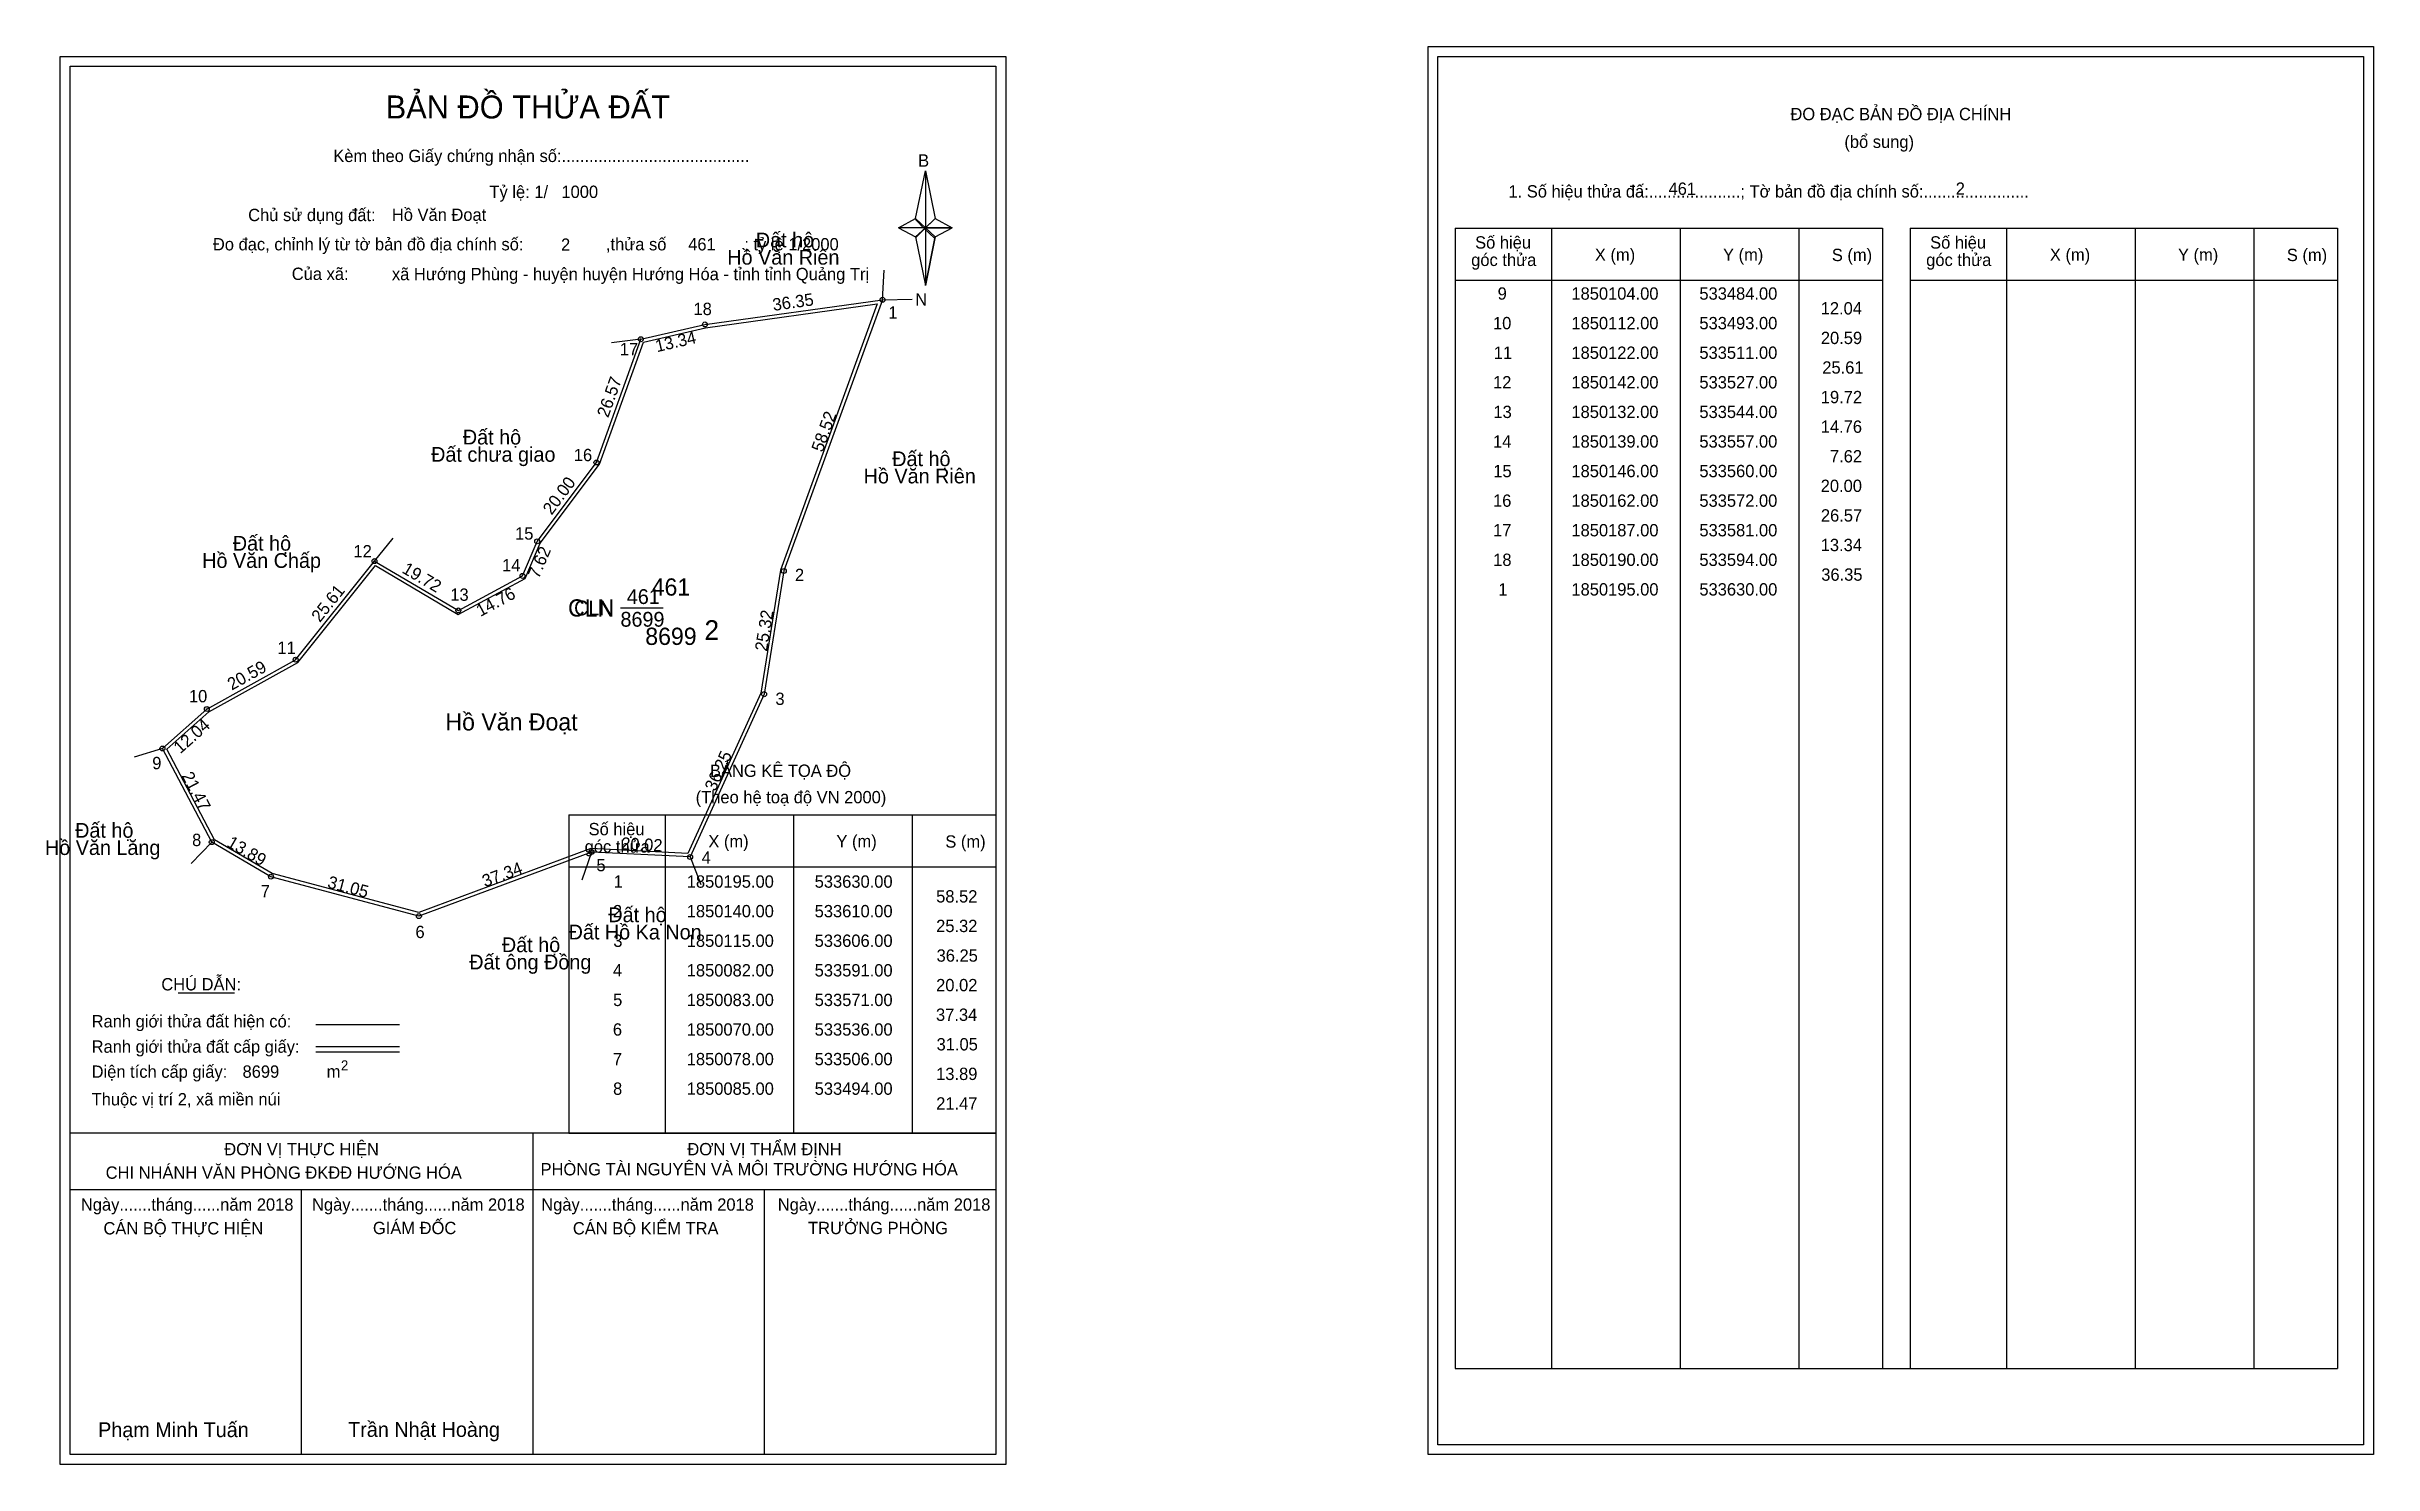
# Model space of a CAD drawing. Extents: x 533460 to 533932, y 1849959 to 1850246.
import ezdxf

# ---------------------------------------------------------------- set-up
doc = ezdxf.new("R2010")
doc.units = 0
for name, color, linetype in [('Level 1', 7, 'Continuous'), ('Level 10', 7, 'Continuous'), ('Level 11', 7, 'Continuous'), ('Level 13', 7, 'Continuous'), ('Level 2', 7, 'Continuous'), ('Level 27', 7, 'Continuous'), ('Level 3', 7, 'Continuous'), ('Level 36', 7, 'Continuous'), ('Level 4', 7, 'Continuous'), ('Level 49', 7, 'Continuous'), ('Level 5', 7, 'Continuous'), ('Level 53', 7, 'Continuous'), ('Level 55', 7, 'Continuous'), ('Level 6', 7, 'Continuous'), ('Level 63', 7, 'Continuous'), ('Level 7', 7, 'Continuous'), ('Level 9', 7, 'Continuous')]:
    doc.layers.add(name, color=color, linetype=linetype)

msp = doc.modelspace()

# ---------------------------------------------------------------- linework, layer by layer
at = {"layer": 'Level 1'}
for p, q in [((533742.62, 1850244.36), (533742.62, 1850244.36)), ((533465.3, 1850242.36), (533465.3, 1850242.36)), ((533636.72, 1850211.48), (533638.69, 1850221.12)), ((533638.69, 1850221.12), (533638.69, 1850209.6)), ((533638.69, 1850221.12), (533640.65, 1850211.48)), ((533633.27, 1850209.6), (533636.72, 1850211.48)), ((533636.72, 1850211.48), (533638.69, 1850209.6)), ((533638.54, 1850209.38), (533636.72, 1850211.26)), ((533640.51, 1850211.26), (533638.54, 1850209.38)), ((533638.54, 1850209.38), (533640.51, 1850211.26)), ((533640.65, 1850211.48), (533638.69, 1850209.6)), ((533638.69, 1850209.6), (533636.72, 1850207.76)), ((533638.54, 1850209.38), (533636.72, 1850207.54)), ((533636.72, 1850207.54), (533638.54, 1850209.38)), ((533636.72, 1850207.76), (533638.69, 1850197.9)), ((533640.51, 1850207.54), (533638.54, 1850209.38)), ((533638.69, 1850209.6), (533638.69, 1850197.9)), ((533638.69, 1850209.6), (533644.1, 1850209.6)), ((533638.69, 1850209.6), (533640.65, 1850207.76)), ((533640.65, 1850207.76), (533638.69, 1850197.9)), ((533640.65, 1850207.76), (533644.1, 1850209.6)), ((533746.15, 1850209.51), (533832.75, 1850209.51)), ((533765.74, 1849978.24), (533765.74, 1850209.51)), ((533791.81, 1849978.24), (533791.81, 1850209.51)), ((533815.79, 1850209.51), (533815.79, 1849978.24)), ((533832.75, 1850209.51), (533832.75, 1849978.24)), ((533838.41, 1850209.51), (533925.01, 1850209.51)), ((533858, 1849978.24), (533858, 1850209.51)), ((533884.07, 1849978.24), (533884.07, 1850209.51)), ((533908.04, 1850209.51), (533908.04, 1849978.24)), ((533925.01, 1850209.51), (533925.01, 1849978.24)), ((533746.15, 1850198.98), (533832.75, 1850198.98)), ((533838.41, 1850198.98), (533925.01, 1850198.98)), ((533566.39, 1850090.54), (533652.99, 1850090.54)), ((533585.98, 1850026.01), (533585.98, 1850090.54)), ((533612.05, 1850026.01), (533612.05, 1850090.54)), ((533636.02, 1850090.54), (533636.02, 1850026.01)), ((533566.39, 1850080.01), (533652.99, 1850080.01)), ((533487.21, 1850054.43), (533498.62, 1850054.43)), ((533515.08, 1850048.02), (533532.09, 1850048.02)), ((533515.08, 1850043.58), (533532.09, 1850043.58)), ((533515.08, 1850042.48), (533532.09, 1850042.48)), ((533572.12, 1850026.01), (533465.29, 1850026.01)), ((533652.99, 1850026.01), (533548.15, 1850026.01)), ((533559.14, 1849960.79), (533559.14, 1850026.01)), ((533566.39, 1850026.01), (533652.99, 1850026.01)), ((533652.99, 1850014.46), (533465.29, 1850014.46)), ((533512.22, 1849960.79), (533512.22, 1850014.46)), ((533606.07, 1849960.79), (533606.07, 1850014.46)), ((533746.15, 1849978.24), (533925.01, 1849978.24)), ((533652.99, 1849960.79), (533652.99, 1849960.79)), ((533930.32, 1849962.79), (533930.32, 1849962.79))]:
    msp.add_line(p, q, dxfattribs=at)
for points in [[(533636.72, 1850211.48), (533638.69, 1850221.12), (533638.69, 1850209.6)], [(533638.69, 1850209.6), (533640.65, 1850211.48), (533644.1, 1850209.6)], [(533633.27, 1850209.6), (533636.72, 1850207.76), (533638.69, 1850209.6)], [(533638.69, 1850209.6), (533638.69, 1850197.9), (533640.65, 1850207.76)]]:
    msp.add_lwpolyline(points, close=True, dxfattribs=at)
at = {"layer": 'Level 10'}
for points in [[(533494, 1850085), (533484, 1850104), (533493, 1850112), (533511, 1850122), (533527, 1850142), (533544, 1850132), (533557, 1850139), (533560, 1850146), (533572, 1850162), (533581, 1850187), (533594, 1850190), (533630, 1850195), (533610, 1850140), (533606, 1850115), (533591, 1850082), (533571, 1850083), (533536, 1850070), (533506, 1850078)], [(533494.53, 1850085.5), (533484.87, 1850103.84), (533493.41, 1850111.43), (533511.46, 1850121.46), (533527.17, 1850141.09), (533543.98, 1850131.2), (533557.55, 1850138.5), (533560.61, 1850145.65), (533572.62, 1850161.66), (533581.53, 1850186.4), (533594.13, 1850189.31), (533628.94, 1850194.15), (533609.32, 1850140.18), (533605.32, 1850115.2), (533590.56, 1850082.72), (533570.89, 1850083.71), (533535.97, 1850070.73), (533506.27, 1850078.65)]]:
    msp.add_lwpolyline(points, close=True, dxfattribs=at)
at = {"layer": 'Level 11'}
for centre in [(533630, 1850195), (533581, 1850187), (533594, 1850190), (533572, 1850162), (533560, 1850146), (533527, 1850142), (533610, 1850140), (533557, 1850139), (533544, 1850132), (533511, 1850122), (533493, 1850112), (533606, 1850115), (533484, 1850104), (533494, 1850085), (533494, 1850085), (533571, 1850083), (533506, 1850078), (533591, 1850082), (533536, 1850070)]:
    msp.add_circle(centre, 0.5, dxfattribs=at)
at = {"layer": 'Level 27'}
for p, q in [((533630, 1850195), (533630.37, 1850200.99)), ((533630, 1850195), (533636, 1850195.13)), ((533581, 1850187), (533575.05, 1850186.24)), ((533527, 1850142), (533530.75, 1850146.68)), ((533484, 1850104), (533478.27, 1850102.21)), ((533494, 1850085), (533489.83, 1850080.68)), ((533571, 1850083), (533569.07, 1850077.32)), ((533591, 1850082), (533593.15, 1850076.4))]:
    msp.add_line(p, q, dxfattribs=at)
at = {"layer": 'Level 3'}
for p, q in [((533746.15, 1850209.51), (533746.15, 1849978.24)), ((533838.41, 1850209.51), (533838.41, 1849978.24)), ((533566.39, 1850090.54), (533566.39, 1850026.01))]:
    msp.add_line(p, q, dxfattribs=at)
at = {"layer": 'Level 63'}
for points in [[(533463.29, 1850244.36), (533654.99, 1850244.36), (533654.99, 1849958.79), (533463.29, 1849958.79)], [(533740.62, 1850246.36), (533932.32, 1850246.36), (533932.32, 1849960.79), (533740.62, 1849960.79)], [(533742.62, 1850244.36), (533930.32, 1850244.36), (533930.32, 1849962.79), (533742.62, 1849962.79)], [(533465.29, 1850242.36), (533652.99, 1850242.36), (533652.99, 1849960.79), (533465.29, 1849960.79)]]:
    msp.add_lwpolyline(points, close=True, dxfattribs=at)
at = {"layer": 'Level 9'}
msp.add_line((533576.86, 1850132.5), (533585.55, 1850132.5), dxfattribs=at)

# ---------------------------------------------------------------- texts
at = {"layer": 'Level 1'}
for s, height, p in [('BẢN ĐỒ THỬA ĐẤT', 4.6657, (533529.26, 1850231.77)), ('ĐO ĐẠC BẢN ĐỒ ĐỊA CHÍNH', 2.5, (533814.1, 1850231.42)), ('Kèm theo Giấy chứng nhận số:.........................................', 2.5, (533518.64, 1850222.94)), ('(bổ sung)', 2.5, (533825.04, 1850225.8)), ('B', 2.5, (533637.23, 1850222)), ('1. Số hiệu thửa đấ:....................; Tờ bản đồ địa chính số:.......................', 2.5, (533756.93, 1850215.74)), ('Chủ sử dụng đất:', 2.5, (533501.38, 1850210.95)), ('Đo đạc, chỉnh lý từ tờ bản đồ địa chính số:                  ,thửa số                 ; tỷ lệ 1/2000', 2.5, (533494.23, 1850205.02)), ('Số hiệu', 2.5, (533750.17, 1850205.38)), ('Số hiệu', 2.5, (533842.43, 1850205.38)), ('Của xã:', 2.5, (533510.22, 1850199.02)), ('góc thửa', 2.5, (533749.37, 1850201.85)), ('X (m)', 2.5, (533774.45, 1850202.9)), ('Y (m)', 2.5, (533800.43, 1850202.9)), ('S (m)', 2.5, (533822.5, 1850202.85)), ('góc thửa', 2.5, (533841.63, 1850201.85)), ('X (m)', 2.5, (533866.71, 1850202.9)), ('Y (m)', 2.5, (533892.68, 1850202.9)), ('S (m)', 2.5, (533914.76, 1850202.85)), ('N', 2.5, (533636.63, 1850193.83)), ('BẢNG KÊ TỌA ĐỘ', 2.5, (533595.02, 1850098.24)), ('(Theo hệ toạ độ VN 2000)', 2.5, (533592.12, 1850092.88)), ('Số hiệu', 2.5, (533570.41, 1850086.4)), ('góc thửa', 2.5, (533569.61, 1850082.87)), ('X (m)', 2.5, (533594.69, 1850083.93)), ('Y (m)', 2.5, (533620.66, 1850083.93)), ('S (m)', 2.5, (533642.74, 1850083.88)), ('CHÚ DẪN:', 2.5, (533483.77, 1850054.93)), ('Ranh giới thửa đất hiện có:', 2.5, (533469.64, 1850047.43)), ('Ranh giới thửa đất cấp giấy:', 2.5, (533469.64, 1850042.29)), ('2', 2, (533520.2, 1850038.74)), ('Diện tích cấp giấy:', 2.5, (533469.64, 1850037.21)), ('m', 2.5, (533517.3, 1850037.23)), ('Thuộc vị trí 2, xã miền núi', 2.5, (533469.64, 1850031.61)), ('ĐƠN VỊ THỰC HIỆN', 2.5, (533496.53, 1850021.49)), ('ĐƠN VỊ THẨM ĐỊNH', 2.5, (533590.43, 1850021.49)), ('CHI NHÁNH VĂN PHÒNG ĐKĐĐ HƯỚNG HÓA', 2.5, (533472.49, 1850016.73)), ('PHÒNG TÀI NGUYÊN VÀ MÔI TRƯỜNG HƯỚNG HÓA', 2.5, (533560.66, 1850017.42)), ('Ngày.......tháng......năm 2018', 2.5, (533467.46, 1850010.26)), ('Ngày.......tháng......năm 2018', 2.5, (533514.33, 1850010.26)), ('Ngày.......tháng......năm 2018', 2.5, (533560.81, 1850010.26)), ('Ngày.......tháng......năm 2018', 2.5, (533608.77, 1850010.26)), ('CÁN BỘ THỰC HIỆN', 2.5, (533472.04, 1850005.44)), ('GIÁM ĐỐC', 2.5, (533526.68, 1850005.5)), ('CÁN BỘ KIỂM TRA', 2.5, (533567.22, 1850005.44)), ('TRƯỞNG PHÒNG', 2.5, (533614.91, 1850005.5)), ('Phạm Minh Tuấn', 3, (533470.95, 1849964.33)), ('Trần Nhật Hoàng', 3, (533521.65, 1849964.38))]:
    msp.add_text(s, height=height, dxfattribs=at).set_placement(p)
at = {"layer": 'Level 11'}
msp.add_text('Tỷ lệ: 1/', height=2.5, dxfattribs=at).set_placement((533550.3, 1850215.63))
at = {"layer": 'Level 13'}
for s, p in [('461', (533578.15, 1850133.3)), ('CLN', (533567.47, 1850131)), ('8699', (533576.87, 1850128.7))]:
    msp.add_text(s, height=3, dxfattribs=at).set_placement(p)
at = {"layer": 'Level 2'}
msp.add_text('Hồ Văn Đoạt', height=3.5, dxfattribs=at).set_placement((533541.38, 1850107.65))
at = {"layer": 'Level 3'}
msp.add_text('CLN', height=3.5, dxfattribs=at).set_placement((533566.24, 1850130.75))
at = {"layer": 'Level 36'}
for s, p in [('Đất hộ', (533604.32, 1850205.63)), ('Hồ Văn Riên', (533598.53, 1850202.13)), ('Đất hộ', (533544.91, 1850165.65)), ('Đất chưa giao', (533538.48, 1850162.15)), ('Đất hộ', (533631.97, 1850161.26)), ('Hồ Văn Riên', (533626.18, 1850157.76)), ('Đất hộ', (533498.27, 1850144.12)), ('Hồ Văn Chấp', (533492.06, 1850140.62)), ('Đất hộ', (533466.3, 1850085.9)), ('Hồ Văn Lăng', (533460.17, 1850082.4)), ('Đất hộ', (533574.41, 1850068.77)), ('Đất hộ', (533552.83, 1850062.69)), ('Đất Hồ Ka Non', (533566.35, 1850065.27)), ('Đất ông Đồng', (533546.21, 1850059.19))]:
    msp.add_text(s, height=3, dxfattribs=at).set_placement(p)
at = {"layer": 'Level 4'}
msp.add_text('461', height=3.5, dxfattribs=at).set_placement((533583.2, 1850135))
at = {"layer": 'Level 49'}
for s, rotation, p in [('36.35', 7.9072, (533607.89, 1850192.74)), ('13.34', 12.9946, (533584.26, 1850184.36)), ('26.57', 70.2011, (533574.37, 1850170.94)), ('58.52', 70.0169, (533617.85, 1850163.94)), ('20.00', 53.1301, (533562.91, 1850151.21)), ('7.62', 66.8014, (533560.29, 1850138.3)), ('19.72', 329.5345, (533532.39, 1850139.76)), ('25.61', 51.3402, (533515.92, 1850129.43)), ('14.76', 28.3008, (533548.47, 1850130.66)), ('25.32', 80.9097, (533606.57, 1850123.6)), ('20.59', 29.0546, (533498.05, 1850115.72)), ('12.04', 41.6335, (533487.63, 1850102.82)), ('36.25', 65.556, (533596.1, 1850095.16)), ('21.47', 297.7585, (533487.81, 1850098.48)), ('13.89', 329.7436, (533496.88, 1850084.25)), ('20.02', 357.1376, (533576.97, 1850083.5)), ('37.34', 20.3764, (533549.39, 1850075.83)), ('31.05', 345.0686, (533517.31, 1850075.81))]:
    msp.add_text(s, height=2.5, rotation=rotation, dxfattribs=at).set_placement(p)
at = {"layer": 'Level 5'}
msp.add_text('8699', height=3.5, dxfattribs=at).set_placement((533581.9, 1850125))
at = {"layer": 'Level 53'}
for s, p in [('9', (533754.73, 1850195.02)), ('1850104.00', (533769.69, 1850195.02)), ('533484.00', (533795.64, 1850195.02)), ('10', (533753.79, 1850189.02)), ('1850112.00', (533769.69, 1850189.02)), ('533493.00', (533795.64, 1850189.02)), ('12.04', (533820.24, 1850192.02)), ('20.59', (533820.27, 1850186.02)), ('11', (533753.95, 1850183.02)), ('1850122.00', (533769.69, 1850183.02)), ('533511.00', (533795.64, 1850183.02)), ('25.61', (533820.56, 1850180.02)), ('12', (533753.8, 1850177.02)), ('1850142.00', (533769.69, 1850177.02)), ('533527.00', (533795.64, 1850177.02)), ('13', (533753.88, 1850171.02)), ('1850132.00', (533769.69, 1850171.02)), ('533544.00', (533795.64, 1850171.02)), ('19.72', (533820.26, 1850174.02)), ('14.76', (533820.25, 1850168.02)), ('14', (533753.79, 1850165.02)), ('1850139.00', (533769.69, 1850165.02)), ('533557.00', (533795.64, 1850165.02)), ('7.62', (533822.11, 1850162.02)), ('15', (533753.85, 1850159.02)), ('1850146.00', (533769.69, 1850159.02)), ('533560.00', (533795.64, 1850159.02)), ('20.00', (533820.24, 1850156.02)), ('16', (533753.8, 1850153.02)), ('1850162.00', (533769.69, 1850153.02)), ('533572.00', (533795.64, 1850153.02)), ('17', (533753.81, 1850147.02)), ('1850187.00', (533769.69, 1850147.02)), ('533581.00', (533795.64, 1850147.02)), ('26.57', (533820.28, 1850150.02)), ('13.34', (533820.24, 1850144.02)), ('18', (533753.83, 1850141.02)), ('1850190.00', (533769.69, 1850141.02)), ('533594.00', (533795.64, 1850141.02)), ('36.35', (533820.35, 1850138.02)), ('1', (533754.87, 1850135.02)), ('1850195.00', (533769.69, 1850135.02)), ('533630.00', (533795.64, 1850135.02)), ('1850195.00', (533590.31, 1850075.76)), ('533630.00', (533616.25, 1850075.76)), ('1', (533575.49, 1850075.76)), ('58.52', (533640.88, 1850072.76)), ('2', (533575.34, 1850069.76)), ('1850140.00', (533590.31, 1850069.76)), ('533610.00', (533616.25, 1850069.76)), ('25.32', (533640.88, 1850066.76)), ('3', (533575.42, 1850063.76)), ('1850115.00', (533590.31, 1850063.76)), ('533606.00', (533616.25, 1850063.76)), ('4', (533575.33, 1850057.76)), ('1850082.00', (533590.31, 1850057.76)), ('533591.00', (533616.25, 1850057.76)), ('36.25', (533640.97, 1850060.76)), ('20.02', (533640.88, 1850054.76)), ('5', (533575.38, 1850051.76)), ('1850083.00', (533590.31, 1850051.76)), ('533571.00', (533616.25, 1850051.76)), ('37.34', (533640.85, 1850048.76)), ('6', (533575.33, 1850045.76)), ('1850070.00', (533590.31, 1850045.76)), ('533536.00', (533616.25, 1850045.76)), ('31.05', (533640.97, 1850042.76)), ('7', (533575.34, 1850039.76)), ('1850078.00', (533590.31, 1850039.76)), ('533506.00', (533616.25, 1850039.76)), ('8', (533575.37, 1850033.76)), ('1850085.00', (533590.31, 1850033.76)), ('533494.00', (533616.25, 1850033.76)), ('13.89', (533640.88, 1850036.76)), ('21.47', (533640.89, 1850030.76))]:
    msp.add_text(s, height=2.5, dxfattribs=at).set_placement(p)
at = {"layer": 'Level 55'}
for s, height, p in [('462', 0.11, (533629.88, 1850194.89)), ('1', 0.4, (533629.89, 1850195)), ('0', 0.11, (533629.96, 1850194.89)), ('17', 0.4, (533580.72, 1850187)), ('0', 0.11, (533580.96, 1850186.89)), ('0', 0.11, (533580.96, 1850186.89)), ('0', 0.11, (533580.96, 1850186.89)), ('18', 0.4, (533593.72, 1850190)), ('0', 0.11, (533593.96, 1850189.89)), ('16', 0.4, (533571.72, 1850162)), ('0', 0.11, (533571.96, 1850161.89)), ('0', 0.11, (533571.96, 1850161.89)), ('15', 0.4, (533559.72, 1850146)), ('0', 0.11, (533559.96, 1850145.89)), ('0', 0.11, (533559.96, 1850145.89)), ('12', 0.4, (533526.72, 1850142)), ('0', 0.11, (533526.96, 1850141.89)), ('0', 0.11, (533526.96, 1850141.89)), ('0', 0.11, (533526.96, 1850141.89)), ('0', 0.11, (533526.96, 1850141.89)), ('462', 0.11, (533609.88, 1850139.89)), ('2', 0.4, (533609.86, 1850140)), ('14', 0.4, (533556.71, 1850139)), ('0', 0.11, (533556.96, 1850138.89)), ('0', 0.11, (533556.96, 1850138.89)), ('13', 0.4, (533543.73, 1850132)), ('0', 0.11, (533543.96, 1850131.89)), ('0', 0.11, (533543.96, 1850131.89)), ('11', 0.4, (533510.74, 1850122)), ('0', 0.11, (533510.96, 1850121.89)), ('0', 0.11, (533510.96, 1850121.89)), ('10', 0.4, (533492.72, 1850112)), ('0', 0.11, (533492.96, 1850111.89)), ('0', 0.11, (533492.96, 1850111.89)), ('462', 0.11, (533605.88, 1850114.89)), ('3', 0.4, (533605.88, 1850115)), ('9', 0.4, (533483.86, 1850104)), ('0', 0.11, (533483.96, 1850103.89)), ('0', 0.11, (533483.96, 1850103.89)), ('0', 0.11, (533483.96, 1850103.89)), ('8', 0.4, (533493.87, 1850085)), ('0', 0.11, (533493.96, 1850084.89)), ('0', 0.11, (533493.96, 1850084.89)), ('5', 0.4, (533570.87, 1850083)), ('0', 0.11, (533570.96, 1850082.89)), ('0', 0.11, (533570.96, 1850082.89)), ('7', 0.4, (533505.87, 1850078)), ('4', 0.4, (533590.86, 1850082)), ('462', 0.11, (533590.88, 1850081.89)), ('0', 0.11, (533590.96, 1850081.89)), ('0', 0.11, (533505.96, 1850077.89)), ('6', 0.4, (533535.86, 1850070)), ('0', 0.11, (533535.96, 1850069.89))]:
    msp.add_text(s, height=height, dxfattribs=at).set_placement(p)
at = {"layer": 'Level 6'}
for s, p in [('1000', (533564.9, 1850215.65)), ('461', (533789.38, 1850216.28)), ('2', (533847.62, 1850216.3)), ('Hồ Văn Đoạt', (533530.52, 1850211.01)), ('2', (533564.82, 1850204.93)), ('461', (533590.6, 1850205.01)), ('xã Hướng Phùng - huyện huyện Hướng Hóa - tỉnh tỉnh Quảng Trị', (533530.53, 1850198.97)), ('8699', (533500.24, 1850037.22))]:
    msp.add_text(s, height=2.5, dxfattribs=at).set_placement(p)
at = {"layer": 'Level 7'}
msp.add_text('2', height=4, dxfattribs=at).set_placement((533593.9, 1850126.01))
at = {"layer": 'Level 9'}
for s, p in [('18', (533591.68, 1850191.9)), ('1', (533631.17, 1850191.15)), ('17', (533576.74, 1850183.75)), ('16', (533567.41, 1850162.27)), ('12', (533522.73, 1850142.75)), ('15', (533555.5, 1850146.35)), ('14', (533552.86, 1850139.91)), ('2', (533612.25, 1850137.95)), ('13', (533542.37, 1850133.95)), ('11', (533507.31, 1850123.19)), ('10', (533489.37, 1850113.36)), ('3', (533608.29, 1850112.83)), ('9', (533481.93, 1850099.79)), ('8', (533490.01, 1850084.2)), ('4', (533593.34, 1850080.65)), ('5', (533572, 1850079.1)), ('7', (533503.93, 1850073.8)), ('6', (533535.3, 1850065.55))]:
    msp.add_text(s, height=2.5, dxfattribs=at).set_placement(p)

doc.saveas('drawing.dxf')
